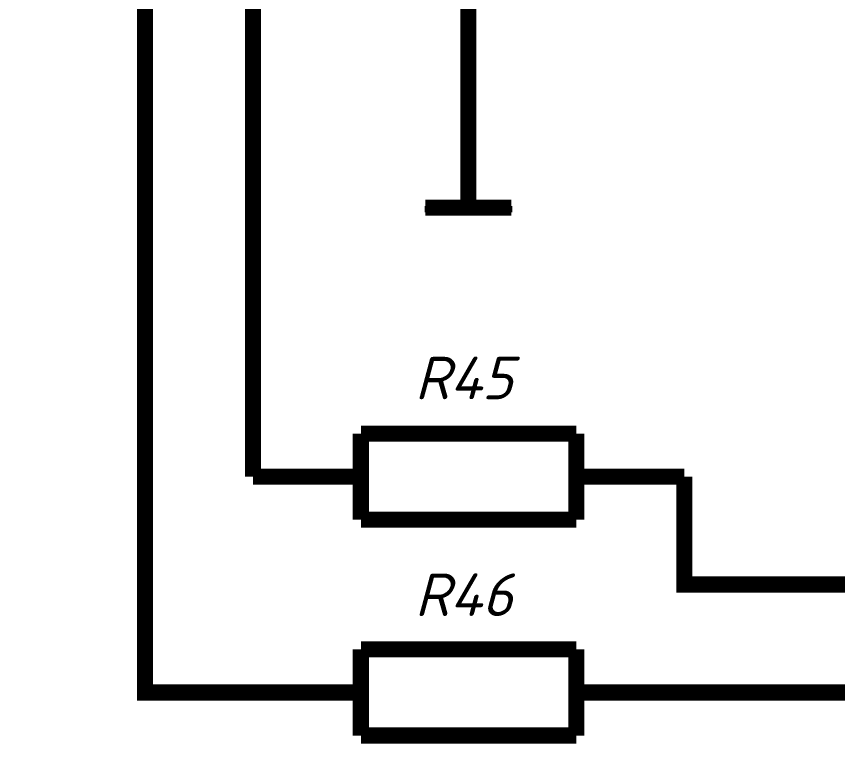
# Model space of a CAD drawing. Header units: inches. Extents: x 0 to 841, y 0 to 594.
# Drawn here: x 424.04 to 462.13, y 395.11 to 428.86 of the extents above; entities that cross this region are included whole.
import ezdxf

# ---------------------------------------------------------------- set-up
doc = ezdxf.new("R2010")
doc.units = ezdxf.units.IN
doc.layers.add('Sheet', color=255, linetype='Continuous')
doc.styles.get("Standard").update_dxf_attribs({"font": 'isocpeui.ttf'})

msp = doc.modelspace()

# ---------------------------------------------------------------- linework, layer by layer
at = {"layer": 'Sheet'}
for points in [[(435.008, 407.499, 0.749, 0.749, 0), (435.008, 434.989, 0.749, 0.749, 0), (395.01, 434.989, 0.749, 0.749, 0)], [(395.01, 429.981, 0.749, 0.749, 0), (430, 429.981, 0.749, 0.749, 0), (430, 397.482, 0.749, 0.749, 0), (435.008, 397.482, 0.749, 0.749, 0)], [(445.001, 429.981, 0.749, 0.749, 0), (445.001, 424.995, 0.749, 0.749, 0)], [(445.001, 429.981, 0.3, 0.3, 0), (445.001, 424.995, 0.3, 0.3, 0)], [(445.001, 424.995, 0.749, 0.749, 0), (445.001, 419.986, 0.749, 0.749, 0)], [(445.001, 424.995, 0.3, 0.3, 0), (445.001, 419.919, 0.3, 0.3, 0)], [(443.003, 419.986, 0.749, 0.749, 0), (447, 419.986, 0.749, 0.749, 0)], [(442.98, 419.919, 0.3, 0.3, 0), (447.045, 419.919, 0.3, 0.3, 0)], [(450.01, 409.498, 0.749, 0.749, 0), (440.016, 409.498, 0.749, 0.749, 0)], [(440.016, 409.498, 0.749, 0.749, 0), (440.016, 405.5, 0.749, 0.749, 0)], [(450.01, 405.5, 0.749, 0.749, 0), (450.01, 409.498, 0.749, 0.749, 0)], [(440.016, 407.499, 0.749, 0.749, 0), (435.008, 407.499, 0.749, 0.749, 0)], [(440.016, 407.499, 0.3, 0.3, 0), (435.008, 407.499, 0.3, 0.3, 0)], [(450.01, 407.499, 0.749, 0.749, 0), (455.018, 407.499, 0.749, 0.749, 0)], [(450.01, 407.499, 0.3, 0.3, 0), (455.018, 407.499, 0.3, 0.3, 0)], [(472.512, 402.491, 0.749, 0.749, 0), (455.018, 402.491, 0.749, 0.749, 0), (455.018, 407.499, 0.749, 0.749, 0)], [(440.016, 405.5, 0.749, 0.749, 0), (450.01, 405.5, 0.749, 0.749, 0)], [(450.01, 399.481, 0.749, 0.749, 0), (440.016, 399.481, 0.749, 0.749, 0)], [(440.016, 399.481, 0.749, 0.749, 0), (440.016, 395.483, 0.749, 0.749, 0)], [(450.01, 395.483, 0.749, 0.749, 0), (450.01, 399.481, 0.749, 0.749, 0)], [(440.016, 397.482, 0.749, 0.749, 0), (435.008, 397.482, 0.749, 0.749, 0)], [(450.01, 397.482, 0.749, 0.749, 0), (455.018, 397.482, 0.749, 0.749, 0)], [(455.018, 397.482, 0.749, 0.749, 0), (472.512, 397.482, 0.749, 0.749, 0)], [(440.016, 397.482, 0.3, 0.3, 0), (435.008, 397.482, 0.3, 0.3, 0)], [(450.01, 397.482, 0.3, 0.3, 0), (455.018, 397.482, 0.3, 0.3, 0)], [(440.016, 395.483, 0.749, 0.749, 0), (450.01, 395.483, 0.749, 0.749, 0)]]:
    msp.add_lwpolyline(points, format="xyseb", dxfattribs=at)

# ---------------------------------------------------------------- texts
for s, p in [('R45', (442.509, 411.093)), ('R46', (442.509, 401.031))]:
    msp.add_text(s, height=1.9764, dxfattribs=at).set_placement(p)

doc.saveas('drawing.dxf')
